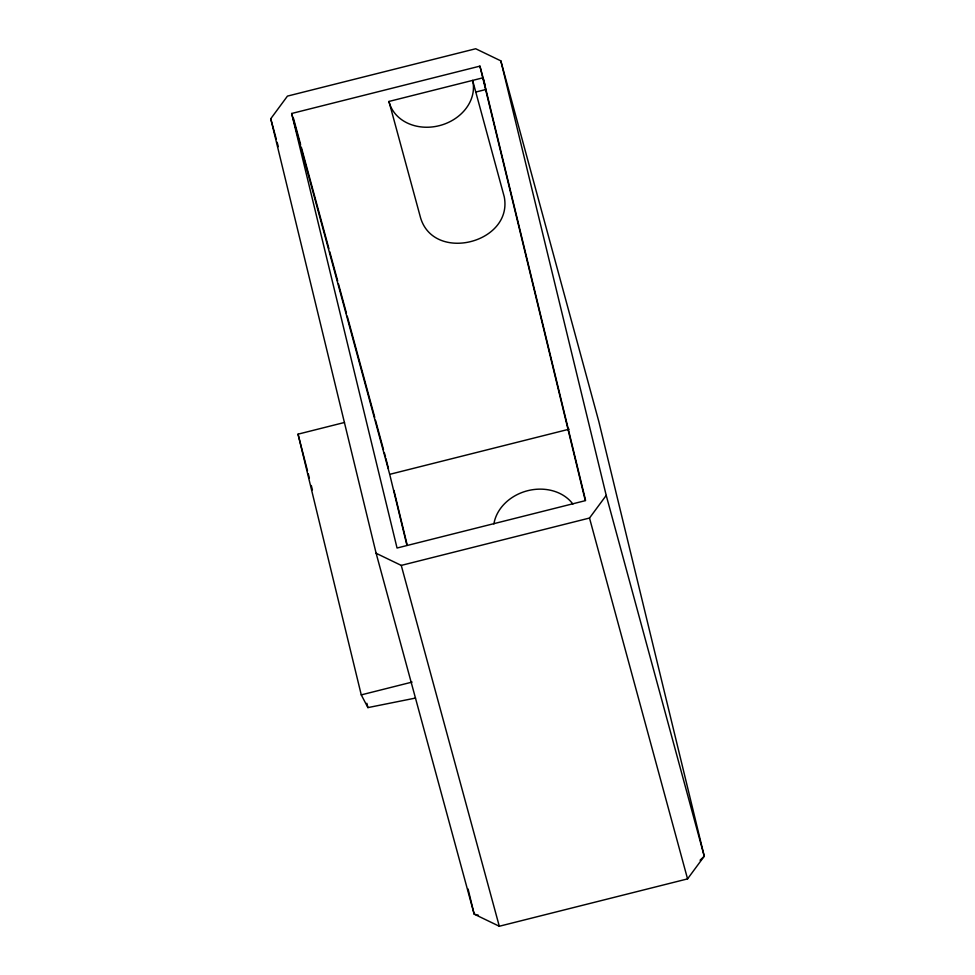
<?xml version="1.0" encoding="UTF-8"?>
<svg xmlns="http://www.w3.org/2000/svg" width="975" height="975" viewBox="0 0 975 975"><rect width="100%" height="100%" fill="white"/><g stroke="black" fill="none" stroke-linecap="round" stroke-linejoin="round"><path stroke-width="1.46" d="M270.745 118.755L287.442 96.111L475.702 48.75L500.833 60.864L598.869 421.712L704.255 856.245L687.558 878.889L499.298 926.25L474.167 914.136L376.131 553.288L270.745 118.755L276.327 139.291M376.131 553.288L401.261 565.403L589.509 518.042L606.218 495.398L500.833 60.864M700.074 860.218L704.255 856.245L606.218 495.398M479.919 66.129L585.293 500.663L397.044 548.023L291.659 113.49L479.919 66.129L485.05 85.044M388.952 101.449A43.144 35.77 -15.2 0 0 439.213 125.69A43.144 35.77 -15.2 0 0 472.619 80.401L504.246 196.804C513.216 242.824 434.107 263.092 420.578 217.852L388.952 101.449L483.076 77.768L585.597 500.48M475.788 92.04L486.245 89.407M415.521 698.063L367.916 707.606L361.262 694.882L298.033 434.168L344.516 422.467M291.659 113.49L389.707 474.337L569.132 429.195M361.262 694.882L412.108 682.086M478.42 915.257L474.167 914.136L468.073 889.005M589.509 518.042L687.558 878.889M293.426 118.121L300.605 144.519M301.397 147.457L328.892 248.662M329.696 251.599L337.667 280.934M338.459 283.871L346.43 313.207M347.234 316.144L374.729 417.349M375.521 420.286L383.492 449.621M384.296 452.558L385.491 456.958M401.261 565.403L499.298 926.25M277.119 142.228L278.314 146.628M298.033 434.168L307.491 470.827M308.246 473.765L309.38 478.164M311.281 485.489L312.414 489.889M385.856 458.408L388.44 468.573M393.937 490.413L407.209 545.098M389.707 474.337L406.904 545.281M366.868 703.28L367.916 707.606M493.898 523.916A43.144 35.77 -15.2 0 1 527.731 490.693A43.144 35.77 -15.2 0 1 572.873 504.051"/></g></svg>
